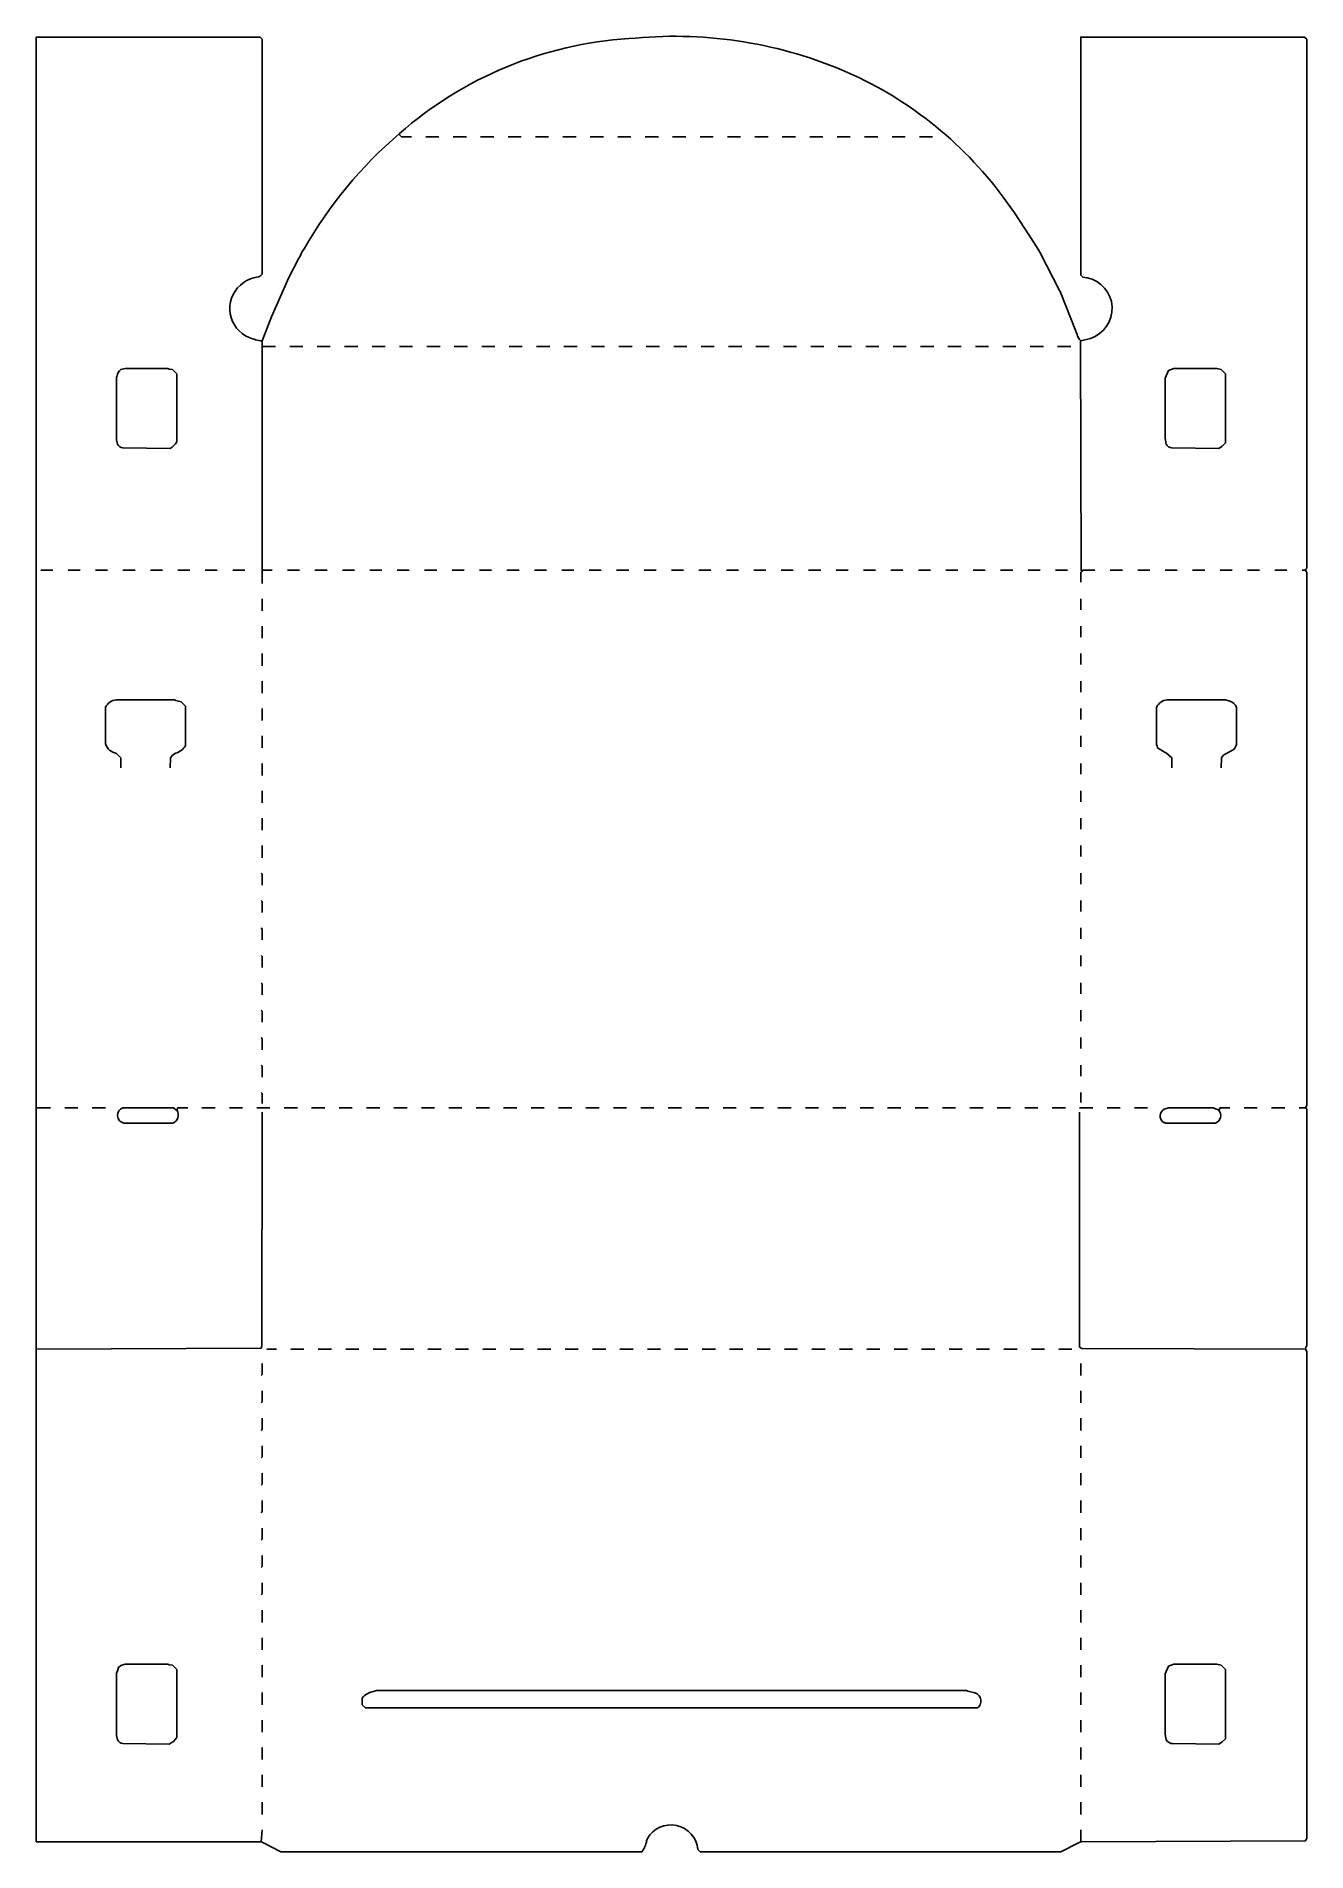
# Model space of a CAD drawing. Extents: x 60 to 1218, y 85 to 1740.
import ezdxf

# ---------------------------------------------------------------- set-up
doc = ezdxf.new("R2010")
doc.units = 0
doc.layers.get('0').update_dxf_attribs({"linetype": 'CONTINUOUS'})

msp = doc.modelspace()

# ---------------------------------------------------------------- linework, layer by layer
at = {"color": 250, "linetype": 'CONTINUOUS'}
for points in [[(266, 1462, -0.076462), (254.1, 1465.2, -0.557358), (246, 1513, -0.16244), (262.923077, 1520.384615, 0.096907), (266, 1523), (266, 1737), (264, 1739), (60, 1739), (60, 763), (60, 543), (60, 94), (265, 94), (265.9, 93.8), (283, 85), (612, 85, 0.13972), (616.3, 94.9), (617, 97, -0.734288), (663, 87), (665, 85), (994, 85), (1009.9, 93.2), (1012, 94), (1216.990245, 94.999905), (1217.3, 95.9), (1218, 97), (1218, 541), (1217, 543), (1217.3, 544.9), (1218, 546), (1218, 762), (1217, 763), (1218, 765), (1218, 1251), (1217, 1253), (1217.2, 1253.9), (1218, 1255), (1218, 1737), (1216, 1739), (1012, 1739), (1012, 1522), (1014, 1520), (1017.923077, 1519.615385, -0.766164), (1020.9, 1464.3), (1012, 1462)], [(266, 1241), (266, 1253), (266, 1457), (266, 1462), (274.3, 1483.9), (290.2, 1519.9), (299, 1537, 0.079147), (302, 1543), (304.2, 1545.9, -0.086846), (391, 1651, -0.166572), (600.032995, 1737.538071, -0.12505), (794.1, 1709.2, -0.134017), (941.24, 1593.18), (951.76, 1578.82), (969.8, 1550.9), (974.769231, 1542.846154), (992.8, 1507.9), (993.2, 1507.1), (1007.7, 1470.9), (1008.7, 1467.9, 0.143381), (1012, 1462), (1011.8, 1461.1), (1012.497573, 1253.002404), (1013, 1252), (1012, 1251), (1012, 1242)], [(182, 1364, 0.142593), (188, 1370), (188, 1432), (184, 1436), (181.088235, 1436.352941), (180, 1437), (141, 1437), (137, 1436, 0.208083), (133.647059, 1430.088235), (133, 1429), (133, 1372), (134, 1368, 0.249314), (139.0111, 1364.488384), (182, 1364)], [(1138, 1364), (1141, 1366), (1144, 1369), (1144, 1432), (1140, 1436), (1136, 1437), (1097, 1437), (1092, 1435), (1089, 1428), (1089, 1373), (1090, 1368, 0.249314), (1095.0111, 1364.488384), (1138, 1364)], [(137, 1073), (137, 1082), (133, 1086, -0.274203), (123, 1095), (123, 1128, -0.251463), (133, 1135), (186, 1135), (187.088235, 1134.352941), (192, 1133), (196, 1129), (196, 1093, -0.171245), (186.9, 1086.2, 0.179538), (182.445545, 1081.955446), (182, 1073)], [(1095, 1073), (1095, 1082), (1090.1, 1086.2), (1088.9, 1086.8), (1082, 1091), (1081.7, 1092.9), (1081, 1094), (1081, 1128, -0.251463), (1091, 1135), (1144, 1135), (1147.911765, 1133.647059, -0.258506), (1154, 1128), (1154, 1094), (1152, 1090), (1148.1, 1087.8), (1143, 1085, 0.082992), (1140.445545, 1081.955446), (1140, 1073)], [(198, 763), (189, 763), (188, 761), (187.153846, 761.230769), (185, 763), (139, 763, 0.786937), (140, 749), (184, 749, 0.511656), (188, 761)], [(1148, 763), (1139, 763), (1138, 761, -0.078207), (1133, 763), (1092, 763), (1088.088235, 761.647059, 0.519086), (1087, 750), (1087.9, 749.8), (1089, 749), (1135, 749, 0.481358), (1138, 761)], [(1217, 543), (1014.002439, 543.497537, -0.176398), (1011, 545), (1011, 759)], [(181, 183, 0.141114), (188, 189), (188, 251), (184, 255), (181.088235, 255.352941), (180, 256), (141, 256), (137.088235, 254.647059), (135, 253), (133.647059, 249.088235), (133, 248), (133, 191), (134, 187, 0.249243), (139.011351, 183.488108), (181, 183)], [(1138, 183), (1141, 185), (1144, 188), (1144, 251), (1140, 255), (1136, 256), (1097, 256), (1092, 254), (1089, 247), (1089, 192), (1090, 187, 0.269737), (1096.011351, 183.488108), (1138, 183)], [(918, 216, 0.699275), (913.1, 230.3), (909.088235, 231.352941), (908, 232), (370, 232), (366.088235, 230.647059, 0.17565), (357, 225), (357, 219), (360, 216), (918, 216)]]:
    msp.add_lwpolyline(points, format="xyb", dxfattribs=at)
at = {"color": 251, "linetype": 'CONTINUOUS'}
for points in [[(402, 1648), (393, 1648), (391, 1650), (391, 1651)], [(415, 1648), (427, 1648)], [(440, 1648), (452, 1648)], [(465, 1648), (477, 1648)], [(490, 1648), (502, 1648)], [(515, 1648), (527, 1648)], [(540, 1648), (552, 1648)], [(565, 1648), (577, 1648)], [(590, 1648), (602, 1648)], [(615, 1648), (627, 1648)], [(640, 1648), (652, 1648)], [(665, 1648), (677, 1648)], [(690, 1648), (702, 1648)], [(715, 1648), (727, 1648)], [(740, 1648), (752, 1648)], [(765, 1648), (777, 1648)], [(790, 1648), (802, 1648)], [(815, 1648), (827, 1648)], [(840, 1648), (852, 1648)], [(865, 1648), (877, 1648)], [(266, 1216), (266, 1227)], [(266, 1191), (266, 1202)], [(266, 1166), (266, 1177)], [(266, 1141), (266, 1152)], [(266, 1116), (266, 1127)], [(266, 1091), (266, 1102)], [(266, 1066), (266, 1077)], [(266, 1041), (266, 1052)], [(266, 1016), (266, 1027)], [(266, 991), (266, 1002)], [(266, 966), (266, 976), (265, 977)], [(266, 941), (266, 951), (265, 952)], [(266, 916), (266, 926), (265, 927)], [(266, 891), (266, 901), (265, 902)], [(266, 866), (266, 876), (265, 877)], [(266, 841), (266, 851), (265, 852)], [(266, 816), (266, 826), (265, 827)], [(266, 791), (266, 801), (265, 802)], [(266, 767), (266, 776), (265, 777)], [(266, 294), (266, 305)], [(266, 269), (266, 280)], [(266, 244), (266, 255)], [(266, 219), (266, 230)], [(266, 194), (266, 205)], [(266, 169), (266, 180)], [(266, 144), (266, 155)], [(266, 119), (266, 130)], [(265, 94), (266, 105)]]:
    msp.add_lwpolyline(points, dxfattribs=at)
at = {"color": 250, "linetype": 'CONTINUOUS'}
for points in [[(266, 1457), (278, 1457)], [(291, 1457), (303, 1457)], [(316, 1457), (328, 1457)], [(341, 1457), (353, 1457)], [(366, 1457), (378, 1457)], [(391, 1457), (403, 1457)], [(416, 1457), (428, 1457)], [(441, 1457), (453, 1457)], [(466, 1457), (478, 1457)], [(491, 1457), (503, 1457)], [(516, 1457), (528, 1457)], [(541, 1457), (553, 1457)], [(566, 1457), (578, 1457)], [(591, 1457), (603, 1457)], [(616, 1457), (628, 1457)], [(641, 1457), (653, 1457)], [(666, 1457), (678, 1457)], [(691, 1457), (703, 1457)], [(716, 1457), (728, 1457)], [(741, 1457), (753, 1457)], [(766, 1457), (778, 1457)], [(791, 1457), (803, 1457)], [(816, 1457), (828, 1457)], [(841, 1457), (853, 1457)], [(866, 1457), (878, 1457)], [(891, 1457), (903, 1457)], [(916, 1457), (928, 1457)], [(941, 1457), (953, 1457)], [(966, 1457), (978, 1457)], [(991, 1457), (1003, 1457)], [(64, 1253), (75, 1253)], [(89, 1253), (100, 1253)], [(114, 1253), (125, 1253)], [(139, 1253), (150, 1253)], [(164, 1253), (175, 1253)], [(189, 1253), (200, 1253)], [(214, 1253), (225, 1253)], [(239, 1253), (250, 1253)], [(266, 1253), (275, 1253)], [(289, 1253), (300, 1253)], [(314, 1253), (325, 1253)], [(339, 1253), (350, 1253)], [(364, 1253), (375, 1253)], [(389, 1253), (400, 1253)], [(414, 1253), (425, 1253)], [(439, 1253), (450, 1253)], [(464, 1253), (475, 1253)], [(489, 1253), (500, 1253)], [(514, 1253), (525, 1253)], [(539, 1253), (550, 1253)], [(564, 1253), (575, 1253)], [(589, 1253), (600, 1253)], [(614, 1253), (625, 1253)], [(639, 1253), (650, 1253)], [(664, 1253), (675, 1253)], [(689, 1253), (700, 1253)], [(714, 1253), (725, 1253)], [(739, 1253), (750, 1253)], [(764, 1253), (775, 1253)], [(789, 1253), (800, 1253)], [(814, 1253), (825, 1253)], [(839, 1253), (850, 1253)], [(864, 1253), (875, 1253)], [(889, 1253), (900, 1253)], [(914, 1253), (925, 1253)], [(939, 1253), (950, 1253)], [(964, 1253), (975, 1253)], [(989, 1253), (1000, 1253)], [(1013, 1252), (1014, 1253), (1025, 1253)], [(1039, 1253), (1050, 1253)], [(1064, 1253), (1075, 1253)], [(1089, 1253), (1100, 1253)], [(1114, 1253), (1125, 1253)], [(1139, 1253), (1150, 1253)], [(1164, 1253), (1175, 1253)], [(1189, 1253), (1200, 1253)], [(1214, 1253), (1217, 1253)], [(1012, 1217), (1012, 1227)], [(1012, 1192), (1012, 1202)], [(1012, 1167), (1012, 1177)], [(1012, 1142), (1012, 1152)], [(1012, 1117), (1012, 1127)], [(1012, 1092), (1012, 1102)], [(1012, 1067), (1012, 1077)], [(1012, 1042), (1012, 1052)], [(1012, 1017), (1012, 1027)], [(1012, 992), (1012, 1002)], [(1012, 967), (1012, 977)], [(1012, 942), (1012, 952)], [(1012, 917), (1012, 927)], [(1012, 892), (1012, 902)], [(1012, 867), (1012, 877)], [(1012, 842), (1012, 852)], [(1012, 817), (1012, 827)], [(1012, 792), (1012, 802)], [(60, 763), (73, 763)], [(86, 763), (98, 763)], [(111, 763), (123, 763)], [(211, 763), (223, 763)], [(236, 763), (248, 763)], [(261, 763), (273, 763)], [(286, 763), (298, 763)], [(311, 763), (323, 763)], [(336, 763), (348, 763)], [(361, 763), (373, 763)], [(386, 763), (398, 763)], [(411, 763), (423, 763)], [(436, 763), (448, 763)], [(461, 763), (473, 763)], [(486, 763), (498, 763)], [(511, 763), (523, 763)], [(536, 763), (548, 763)], [(561, 763), (573, 763)], [(586, 763), (598, 763)], [(611, 763), (623, 763)], [(636, 763), (648, 763)], [(661, 763), (673, 763)], [(686, 763), (698, 763)], [(711, 763), (723, 763)], [(736, 763), (748, 763)], [(761, 763), (773, 763)], [(786, 763), (798, 763)], [(811, 763), (823, 763)], [(836, 763), (848, 763)], [(861, 763), (873, 763)], [(886, 763), (898, 763)], [(911, 763), (923, 763)], [(936, 763), (948, 763)], [(961, 763), (973, 763)], [(986, 763), (998, 763)], [(1011, 763), (1023, 763)], [(1012, 768), (1012, 777)], [(1036, 763), (1048, 763)], [(1061, 763), (1073, 763)], [(1161, 763), (1173, 763)], [(1186, 763), (1198, 763)], [(1211, 763), (1217, 763)], [(60, 543), (264.990245, 543.999905), (265.502347, 546.002325), (266, 759)], [(270, 543), (279, 543)], [(292, 543), (304, 543)], [(317, 543), (329, 543)], [(342, 543), (354, 543)], [(367, 543), (379, 543)], [(392, 543), (404, 543)], [(417, 543), (429, 543)], [(442, 543), (454, 543)], [(467, 543), (479, 543)], [(492, 543), (504, 543)], [(517, 543), (529, 543)], [(542, 543), (554, 543)], [(567, 543), (579, 543)], [(592, 543), (604, 543)], [(617, 543), (629, 543)], [(642, 543), (654, 543)], [(667, 543), (679, 543)], [(692, 543), (704, 543)], [(717, 543), (729, 543)], [(742, 543), (754, 543)], [(767, 543), (779, 543)], [(792, 543), (804, 543)], [(817, 543), (829, 543)], [(842, 543), (854, 543)], [(867, 543), (879, 543)], [(892, 543), (904, 543)], [(917, 543), (929, 543)], [(942, 543), (954, 543)], [(967, 543), (979, 543)], [(992, 543), (1004, 543)], [(1012, 519), (1012, 530)], [(1012, 494), (1012, 505)], [(1012, 469), (1012, 480)], [(1012, 444), (1012, 455)], [(1012, 419), (1012, 430)], [(1012, 394), (1012, 405)], [(1012, 369), (1012, 380)], [(1012, 344), (1012, 355)], [(1012, 319), (1012, 330)], [(1012, 294), (1012, 305)], [(1012, 269), (1012, 280)], [(1012, 244), (1012, 255)], [(1012, 219), (1012, 230)], [(1012, 194), (1012, 205)], [(1012, 169), (1012, 180)], [(1012, 144), (1012, 155)], [(1012, 119), (1012, 130)], [(1012, 94), (1012, 105)]]:
    msp.add_lwpolyline(points, dxfattribs=at)
at = {"color": 252, "linetype": 'CONTINUOUS'}
for points in [[(265, 519), (266, 520), (266, 530)], [(265, 494), (266, 495), (266, 505)], [(265, 469), (266, 470), (266, 480)], [(265, 444), (266, 445), (266, 455)], [(265, 419), (266, 420), (266, 430)], [(265, 394), (266, 395), (266, 405)], [(265, 369), (266, 370), (266, 380)], [(265, 344), (266, 345), (266, 355)], [(265, 319), (266, 320), (266, 330)]]:
    msp.add_lwpolyline(points, dxfattribs=at)

doc.saveas('drawing.dxf')
